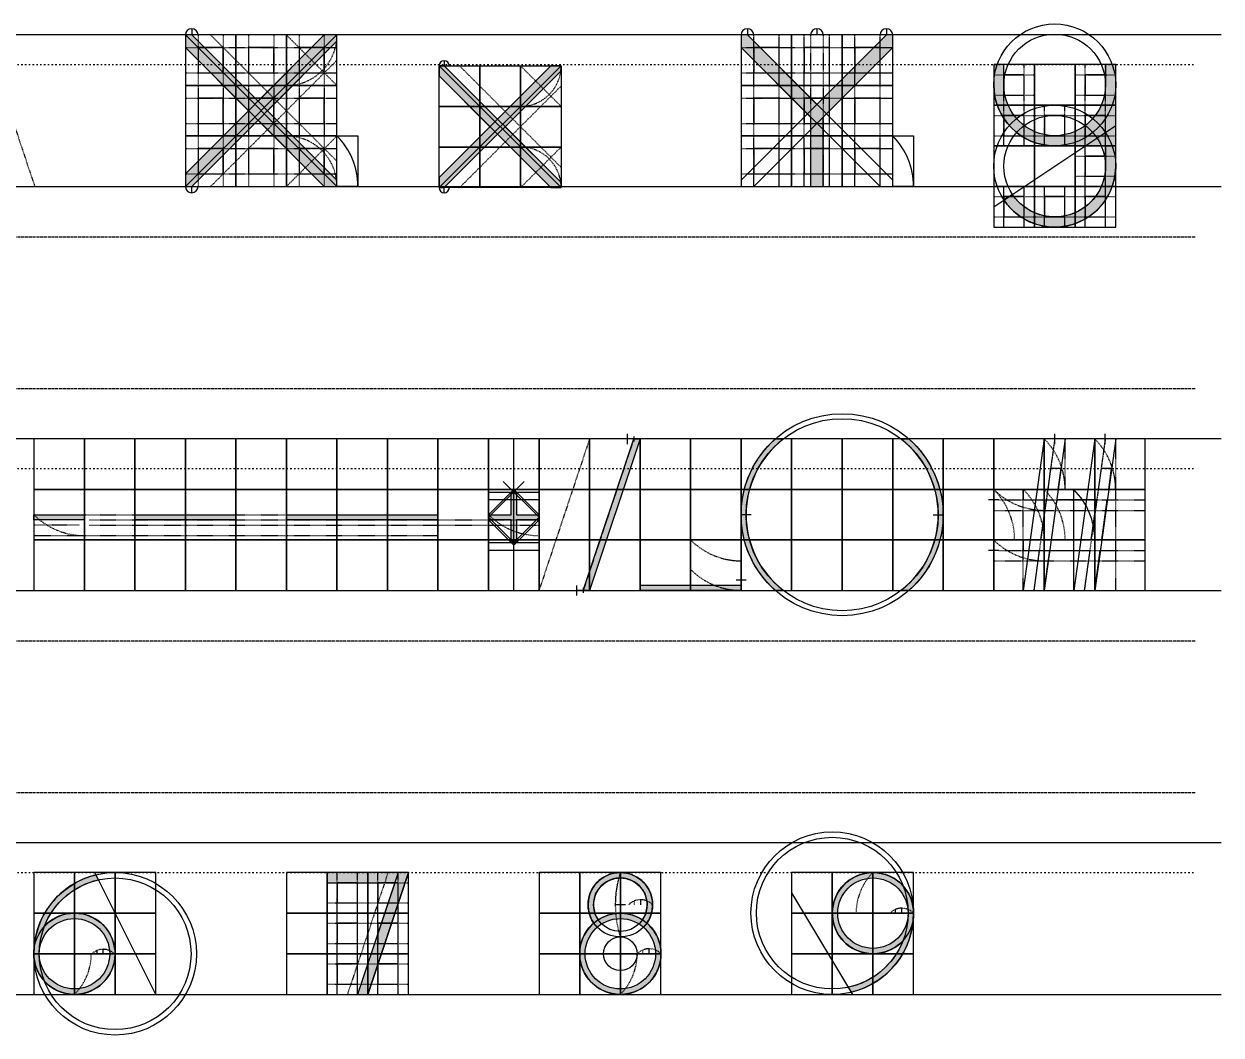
# Model space of a CAD drawing. Header units: millimetres. Extents: x -19 to 3010, y -292 to 470.
# Drawn here: x 2773 to 3010, y -88 to 112.2 of the extents above; entities that cross this region are included whole.
import ezdxf

# ---------------------------------------------------------------- set-up
doc = ezdxf.new("R2010")
doc.units = ezdxf.units.MM
doc.linetypes.add('ACAD_ISO02W100', pattern=[15, 12, -3])
doc.linetypes.add('ACAD_ISO03W100', pattern=[30, 12, -18])
for name, color, linetype in [('GUIDES', 252, 'Continuous'), ('guides_minor', 12, 'Continuous'), ('Lettering', 7, 'Continuous'), ('LINES', 252, 'Continuous'), ('Outlines', 5, 'Continuous')]:
    doc.layers.add(name, color=color, linetype=linetype)

msp = doc.modelspace()

# ---------------------------------------------------------------- hatches: boundary and pattern name
at = {"layer": 'Lettering'}
h = msp.add_hatch(color=256, dxfattribs=at)
h.dxf.hatch_style = 1
h.paths.add_polyline_path([(2835, 108.7499999999995), (2835, 110), (2832.5, 110), (2819.375, 96.87500000000045), (2806.25, 110.0000000000005), (2805, 110), (2805, 107.5), (2817.5, 95), (2805, 82.5), (2805, 80), (2806.25, 79.99999999999955), (2819.375, 93.12499999999955), (2832.5, 80), (2835, 80), (2835, 81.25000000000045), (2821.25, 95)])
h = msp.add_hatch(color=256, dxfattribs=at)
h.dxf.hatch_style = 1
h.paths.add_polyline_path([(2916.25, 110), (2915, 110), (2915, 107.5), (2928.75, 93.75), (2928.75, 80), (2931.25, 80), (2931.25, 93.75), (2945, 107.5), (2945, 110), (2943.75, 110), (2930, 96.25)])
h = msp.add_hatch(color=256, dxfattribs=at)
h.dxf.hatch_style = 1
h.paths.add_polyline_path([(2879.377100130395, 102.9012487994091), (2879.377100130395, 103.907171117065), (2877.365255495084, 103.907171117065), (2866.803071159703, 93.34498678168393), (2856.240886824321, 103.9071711170659), (2855.234964506666, 103.907171117065), (2855.234964506666, 101.8953264817542), (2865.29418768322, 91.83610330520105), (2855.234964506666, 81.77688012864701), (2855.234964506666, 79.7650354933362), (2856.240886824321, 79.76503549333529), (2866.803071159703, 90.32721982871726), (2877.365255495084, 79.7650354933362), (2879.377100130395, 79.7650354933362), (2879.377100130395, 80.77095781099206), (2868.311954636186, 91.83610330520105)])
h = msp.add_hatch(color=256, dxfattribs=at)
h.dxf.hatch_style = 1
edge = h.paths.add_edge_path()
edge.add_line((2967.011844635311, 100.1184463531091), (2967.011844635311, 104.1421356237309))
edge.add_line((2967.011844635311, 104.1421356237309), (2965, 104.1421356237309))
edge.add_line((2965, 104.1421356237309), (2965, 100.1184463531091))
edge.add_arc((2977.071067811865, 100.118446353109), 12.0710678118653, 179.9999999999997, 270)
edge.add_line((2977.071067811865, 88.04737854124367), (2987.13029098842, 88.04737854124369))
edge.add_line((2987.13029098842, 88.04737854124369), (2987.13029098842, 84.02368927062184))
edge.add_arc((2977.071067811865, 84.0236892706218), 10.0592231765545, -146.30993247402068, 2.8421709430404007e-13, ccw=False)
edge.add_line((2968.701288207003, 78.44383620071373), (2967.027332286031, 77.32786558673197))
edge.add_arc((2977.071067811865, 84.02368927062177), 12.07106781186531, 213.6900675259801, 360.0000000000002)
edge.add_line((2989.142135623731, 84.02368927062183), (2989.142135623731, 104.1421356237309))
edge.add_line((2989.142135623731, 104.1421356237309), (2987.13029098842, 104.142135623731))
edge.add_line((2987.13029098842, 104.142135623731), (2987.13029098842, 100.1184463531091))
edge.add_arc((2977.071067811866, 100.1184463531091), 10.0592231765545, -179.9999999999999, 0, ccw=False)
edge = h.paths.add_edge_path(flags=16)
edge.add_line((2967.011844635311, 96.09475708248726), (2967.011844635311, 104.142135623731))
h = msp.add_hatch(color=256, dxfattribs=at)
h.dxf.hatch_style = 1
h.paths.add_polyline_path([(2883.75, 0), (2893.75, 30), (2895, 30), (2885, 0), (2882.5, 0)])
h = msp.add_hatch(color=256, dxfattribs=at)
h.dxf.hatch_style = 1
edge = h.paths.add_edge_path()
edge.add_arc((2935, 15), 19.99999999999996, 131.4096221092707, 228.5903778907293, ccw=False)
edge.add_line((2921.771243444677, 30.00000000000001), (2923.385621722338, 30))
edge.add_arc((2934.889601931467, 15.00000000000001), 18.90348012012641, 127.485753527811, 232.514246472189)
edge.add_line((2923.385621722338, 1.77635683940025e-14), (2921.771243444677, 0))
h = msp.add_hatch(color=256, dxfattribs=at)
h.dxf.hatch_style = 1
edge = h.paths.add_edge_path()
edge.add_arc((2935.110398068533, 15), 18.90348012012642, 307.485753527811, 412.514246472189)
edge.add_line((2946.614378277662, 30), (2948.228756555323, 30))
edge.add_arc((2935, 15), 19.99999999999996, -48.590377890729314, 48.590377890729314, ccw=False)
edge.add_line((2948.228756555323, -7.105427357601002e-15), (2946.614378277662, -3.552713678800501e-15))
h = msp.add_hatch(color=256, dxfattribs=at)
h.dxf.hatch_style = 1
h.paths.add_polyline_path([(2865.0000001666, 14.99999983339997), (2869.482234036574, 14.99999983339997), (2869.4822339619, 19.48223288231079), (2870.517768334499, 19.48223291782359), (2870.517768409173, 15.00000036871289), (2875, 15.00000033320009), (2875, 13.96446584416723), (2870.517768081638, 13.96446589002343), (2870.517767684667, 9.482232645167166), (2869.482234139699, 9.482231839265365), (2869.482233999237, 13.96446567756722), (2865, 13.96446601076725)])
h = msp.add_hatch(color=256, dxfattribs=at)
h.dxf.hatch_style = 1
h.paths.add_polyline_path([(2775.0000003332, 14.99999966679997), (2785, 14.99999966679997), (2785, 13.96446584416724), (2775.0000003332, 13.96446584416724)])
h = msp.add_hatch(color=256, dxfattribs=at)
h.dxf.hatch_style = 1
h.paths.add_polyline_path([(2795, 15), (2815, 15), (2815, 13.96446584416723), (2795, 13.96446584416723)])
h = msp.add_hatch(color=256, dxfattribs=at)
h.dxf.hatch_style = 1
h.paths.add_polyline_path([(2825, 15), (2855, 15), (2855, 13.96446584416723), (2825, 13.96446584416723)])
h = msp.add_hatch(color=256, dxfattribs=at)
h.dxf.hatch_style = 1
h.paths.add_polyline_path([(2895, 1.035533905932738), (2915, 1.035533905932738), (2915, 0), (2895, 0)])
h = msp.add_hatch(color=256, dxfattribs=at)
h.dxf.hatch_style = 1
edge = h.paths.add_edge_path()
edge.add_arc((2791.094757082486, -71.9526214587557), 15.01829529548903, 102.70009995394793, 158.9260699736134, ccw=False)
edge.add_line((2787.793016307119, -57.301761366775), (2787.298166534645, -56.31206182182777))
edge.add_arc((2791.094757082487, -71.95262145875611), 16.09475708248736, 103.6440847954941, 180)
edge.add_arc((2783.047378541244, -71.95262145875644), 8.047378541244143, 179.9999999999977, 497.8521399472265)
edge = h.paths.add_edge_path(flags=16)
edge.add_arc((2783.047378541244, -71.95262145875611), 6.970916754246286, 0, 360)
h = msp.add_hatch(color=256, dxfattribs=at)
h.dxf.hatch_style = 1
h.paths.add_polyline_path([(2833.047378541244, -55.85786437626905), (2833.047378541244, -57.86970901157997), (2846.459676109983, -57.86970901157997), (2839.082912447177, -80), (2841.094757082487, -80), (2849.142135623731, -55.85786437626905)])
h = msp.add_hatch(color=256, dxfattribs=at)
h.dxf.hatch_style = 1
edge = h.paths.add_edge_path(flags=16)
edge.add_arc((2891.094757082487, -71.95262145875601), 8.047378541243333, 56.91244412505051, 123.08755587494949, ccw=False)
edge.add_arc((2891.094757082487, -62.23857625084581), 5.303879370734936, 325.9249180494965, 450)
edge.add_arc((2891.094757082487, -62.23857625084548), 5.303879370734791, 89.99999999999508, 214.0750819505092)
edge = h.paths.add_edge_path(flags=16)
edge.add_arc((2891.094757082487, -71.95262145875611), 6.970546037402073, 0, 360)
edge = h.paths.add_edge_path()
edge.add_arc((2891.094757082487, -62.23857625084589), 6.380711874576779, 325.4431793878272, 574.5568206121726)
edge.add_arc((2891.094757082487, -71.95262145875598), 8.0473785412435, 130.7680494515897, 409.2319505484102)
h = msp.add_hatch(color=256, dxfattribs=at)
h.dxf.hatch_style = 1
edge = h.paths.add_edge_path()
edge.add_arc((2933.047378541243, -63.90524291751213), 15.01791187104047, 282.2014694798046, 338.92227425082046, ccw=False)
edge.add_line((2936.221412179154, -78.58390727881383), (2936.804295601838, -79.55537964995335))
edge.add_arc((2933.047378541244, -63.90524291751264), 16.09475708248718, 283.498794186874, 360.0000000000005)
edge.add_arc((2941.094757082486, -63.90524291751239), 8.047378541244598, 359.9999999999991, 677.8445485016465)
edge = h.paths.add_edge_path(flags=16)
edge.add_arc((2941.094757082487, -63.90524291751251), 6.970533329796126, 0, 360)

# ---------------------------------------------------------------- linework, layer by layer
at = {"layer": 'GUIDES', "linetype": 'ACAD_ISO02W100', "ltscale": 0.005}
for p, q in [((2807.5, 110), (2807.5, 100)), ((2812.5, 110), (2812.5, 100)), ((2817.5, 110), (2817.5, 100)), ((2822.5, 110), (2822.5, 100)), ((2827.5, 110), (2827.5, 100)), ((2832.5, 110), (2832.5, 100)), ((2917.5, 100), (2917.5, 110)), ((2922.5, 100), (2922.5, 110)), ((2927.5, 100), (2927.5, 110)), ((2932.5, 100), (2932.5, 110)), ((2937.5, 100), (2937.5, 110)), ((2942.5, 100), (2942.5, 110)), ((2805, 107.5), (2815, 107.5)), ((2815, 107.5), (2825, 107.5)), ((2825, 107.5), (2835, 107.5)), ((2915, 107.5), (2925, 107.5)), ((2925, 107.5), (2935, 107.5)), ((2935, 107.5), (2945, 107.5)), ((2805, 102.5), (2815, 102.5)), ((2815, 102.5), (2825, 102.5)), ((2825, 102.5), (2835, 102.5)), ((2915, 102.5), (2925, 102.5)), ((2925, 102.5), (2935, 102.5)), ((2935, 102.5), (2945, 102.5)), ((2965, 102.13029098842), (2973.047378541244, 102.13029098842)), ((2967.011844635311, 96.09475708248726), (2967.011844635311, 104.142135623731)), ((2971.035533905932, 96.09475708248726), (2971.035533905932, 104.142135623731)), ((2981.094757082487, 102.13029098842), (2989.142135623731, 102.13029098842)), ((2983.106601717798, 96.09475708248726), (2983.106601717798, 104.142135623731)), ((2987.13029098842, 96.09475708248726), (2987.13029098842, 104.142135623731)), ((2807.5, 100), (2807.5, 90)), ((2812.5, 100), (2812.5, 90)), ((2817.5, 100), (2817.5, 90)), ((2822.5, 100), (2822.5, 90)), ((2827.5, 100), (2827.5, 90)), ((2832.5, 100), (2832.5, 90)), ((2917.5, 90), (2917.5, 100)), ((2922.5, 90), (2922.5, 100)), ((2927.5, 90), (2927.5, 100)), ((2932.5, 90), (2932.5, 100)), ((2937.5, 90), (2937.5, 100)), ((2942.5, 90), (2942.5, 100)), ((2805, 97.5), (2815, 97.5)), ((2815, 97.5), (2825, 97.5)), ((2825, 97.5), (2835, 97.5)), ((2915, 97.5), (2925, 97.5)), ((2925, 97.5), (2935, 97.5)), ((2935, 97.5), (2945, 97.5)), ((2965, 98.10660171779818), (2973.047378541244, 98.10660171779818)), ((2981.094757082487, 98.10660171779818), (2989.142135623731, 98.10660171779818)), ((2967.011844635311, 88.04737854124357), (2967.011844635311, 96.09475708248726)), ((2971.035533905932, 88.04737854124357), (2971.035533905932, 96.09475708248726)), ((2975.059223176554, 88.04737854124357), (2975.059223176554, 96.09475708248726)), ((2979.082912447176, 88.04737854124357), (2979.082912447176, 96.09475708248726)), ((2983.106601717798, 88.04737854124357), (2983.106601717798, 96.09475708248726)), ((2987.13029098842, 88.04737854124357), (2987.13029098842, 96.09475708248726)), ((2805, 92.5), (2815, 92.5)), ((2815, 92.5), (2825, 92.5)), ((2825, 92.5), (2835, 92.5)), ((2915, 92.5), (2925, 92.5)), ((2925, 92.5), (2935, 92.5)), ((2935, 92.5), (2945, 92.5)), ((2965, 94.08291244717634), (2973.047378541244, 94.08291244717634)), ((2973.047378541244, 94.08291244717634), (2981.094757082487, 94.08291244717634)), ((2981.094757082487, 94.08291244717634), (2989.142135623731, 94.08291244717634)), ((2965, 90.0592231765545), (2973.047378541244, 90.0592231765545)), ((2973.047378541244, 90.0592231765545), (2981.094757082487, 90.0592231765545)), ((2981.094757082487, 90.0592231765545), (2989.142135623731, 90.0592231765545)), ((2807.5, 90), (2807.5, 80)), ((2812.5, 90), (2812.5, 80)), ((2817.5, 90), (2817.5, 80)), ((2822.5, 90), (2822.5, 80)), ((2827.5, 90), (2827.5, 80)), ((2832.5, 90), (2832.5, 80)), ((2917.5, 80), (2917.5, 90)), ((2922.5, 80), (2922.5, 90)), ((2927.5, 80), (2927.5, 90)), ((2932.5, 80), (2932.5, 90)), ((2937.5, 80), (2937.5, 90)), ((2942.5, 80), (2942.5, 90)), ((2983.106601717798, 80), (2983.106601717798, 88.04737854124369)), ((2987.13029098842, 80), (2987.13029098842, 88.04737854124369)), ((2805, 87.5), (2815, 87.5)), ((2815, 87.5), (2825, 87.5)), ((2825, 87.5), (2835, 87.5)), ((2915, 87.5), (2925, 87.5)), ((2925, 87.5), (2935, 87.5)), ((2935, 87.5), (2945, 87.5)), ((2981.094757082487, 86.03553390593277), (2989.142135623731, 86.03553390593277)), ((2805, 82.5), (2815, 82.5)), ((2815, 82.5), (2825, 82.5)), ((2825, 82.5), (2835, 82.5)), ((2915, 82.5), (2925, 82.5)), ((2925, 82.5), (2935, 82.5)), ((2935, 82.5), (2945, 82.5)), ((2981.094757082487, 82.01184463531092), (2989.142135623731, 82.01184463531092)), ((2967.011844635311, 71.95262145875631), (2967.011844635311, 80)), ((2971.035533905932, 71.95262145875631), (2971.035533905932, 80)), ((2975.059223176554, 71.95262145875631), (2975.059223176554, 80)), ((2979.082912447176, 71.95262145875631), (2979.082912447176, 80)), ((2983.106601717798, 71.95262145875631), (2983.106601717798, 80)), ((2987.13029098842, 71.95262145875631), (2987.13029098842, 80)), ((2965, 77.98815536468908), (2973.047378541244, 77.98815536468908)), ((2973.047378541244, 77.98815536468908), (2981.094757082487, 77.98815536468908)), ((2981.094757082487, 77.98815536468908), (2989.142135623731, 77.98815536468908)), ((2965, 73.96446609406723), (2973.047378541244, 73.96446609406723)), ((2973.047378541244, 73.96446609406723), (2981.094757082487, 73.96446609406723)), ((2981.094757082487, 73.96446609406723), (2989.142135623731, 73.96446609406723)), ((2835.059223176554, -63.90524291751274), (2835.059223176554, -55.85786437626905)), ((2839.082912447176, -63.90524291751274), (2839.082912447176, -55.85786437626905)), ((2843.106601717798, -63.90524291751274), (2843.106601717798, -55.85786437626905)), ((2847.13029098842, -63.90524291751274), (2847.13029098842, -55.85786437626905)), ((2833.047378541244, -57.86970901157997), (2841.094757082487, -57.86970901157997)), ((2841.094757082487, -57.86970901157997), (2849.142135623731, -57.86970901157997)), ((2833.047378541244, -61.89339828220182), (2841.094757082487, -61.89339828220182)), ((2835.059223176554, -71.95262145875643), (2835.059223176554, -63.90524291751274)), ((2839.082912447176, -71.95262145875643), (2839.082912447176, -63.90524291751274)), ((2841.094757082487, -61.89339828220182), (2849.142135623731, -61.89339828220182)), ((2843.106601717798, -71.95262145875643), (2843.106601717798, -63.90524291751274)), ((2847.13029098842, -71.95262145875643), (2847.13029098842, -63.90524291751274)), ((2833.047378541244, -65.91708755282366), (2841.094757082487, -65.91708755282366)), ((2841.094757082487, -65.91708755282366), (2849.142135623731, -65.91708755282366)), ((2833.047378541244, -69.9407768234455), (2841.094757082487, -69.9407768234455)), ((2841.094757082487, -69.9407768234455), (2849.142135623731, -69.9407768234455)), ((2835.059223176554, -80), (2835.059223176554, -71.95262145875631)), ((2839.082912447176, -80), (2839.082912447176, -71.95262145875631)), ((2843.106601717798, -80), (2843.106601717798, -71.95262145875631)), ((2847.13029098842, -80), (2847.13029098842, -71.95262145875631)), ((2833.047378541244, -73.96446609406723), (2841.094757082487, -73.96446609406723)), ((2841.094757082487, -73.96446609406723), (2849.142135623731, -73.96446609406723)), ((2833.047378541244, -77.98815536468908), (2841.094757082487, -77.98815536468908)), ((2841.094757082487, -77.98815536468908), (2849.142135623731, -77.98815536468908))]:
    msp.add_line(p, q, dxfattribs=at)
at = {"layer": 'GUIDES'}
for points in [[(2805, 110), (2805, 100), (2815, 100), (2815, 110)], [(2815, 110), (2815, 100), (2825, 100), (2825, 110)], [(2825, 110), (2825, 100), (2835, 100), (2835, 110)], [(2915, 100), (2925, 100), (2925, 110), (2915, 110)], [(2925, 100), (2935, 100), (2935, 110), (2925, 110)], [(2935, 100), (2945, 100), (2945, 110), (2935, 110)], [(2807.5, 107.5), (2807.5, 102.5), (2812.5, 102.5), (2812.5, 107.5)], [(2817.5, 107.5), (2817.5, 102.5), (2822.5, 102.5), (2822.5, 107.5)], [(2827.5, 107.5), (2827.5, 102.5), (2832.5, 102.5), (2832.5, 107.5)], [(2917.5, 102.5), (2922.5, 102.5), (2922.5, 107.5), (2917.5, 107.5)], [(2927.5, 102.5), (2932.5, 102.5), (2932.5, 107.5), (2927.5, 107.5)], [(2937.5, 102.5), (2942.5, 102.5), (2942.5, 107.5), (2937.5, 107.5)], [(2863.282343047909, 103.9071711170659), (2863.282343047909, 95.85979257582221), (2855.234964506666, 95.85979257582221), (2855.234964506666, 103.9071711170659)], [(2871.329721589153, 103.9071711170659), (2871.329721589153, 95.85979257582221), (2863.282343047909, 95.85979257582221), (2863.282343047909, 103.9071711170659)], [(2879.377100130397, 103.9071711170659), (2879.377100130397, 95.85979257582221), (2871.329721589153, 95.85979257582221), (2871.329721589153, 103.9071711170659)], [(2965, 96.09475708248726), (2973.047378541244, 96.09475708248726), (2973.047378541244, 104.142135623731), (2965, 104.142135623731)], [(2967.011844635311, 98.10660171779818), (2971.035533905932, 98.10660171779818), (2971.035533905932, 102.13029098842), (2967.011844635311, 102.13029098842)], [(2973.047378541244, 96.09475708248726), (2981.094757082487, 96.09475708248726), (2981.094757082487, 104.142135623731), (2973.047378541244, 104.142135623731)], [(2981.094757082487, 96.09475708248726), (2989.142135623731, 96.09475708248726), (2989.142135623731, 104.142135623731), (2981.094757082487, 104.142135623731)], [(2983.106601717798, 98.10660171779818), (2987.13029098842, 98.10660171779818), (2987.13029098842, 102.13029098842), (2983.106601717798, 102.13029098842)], [(2805, 100), (2805, 90), (2815, 90), (2815, 100)], [(2815, 100), (2815, 90), (2825, 90), (2825, 100)], [(2825, 100), (2825, 90), (2835, 90), (2835, 100)], [(2915, 90), (2925, 90), (2925, 100), (2915, 100)], [(2925, 90), (2935, 90), (2935, 100), (2925, 100)], [(2935, 90), (2945, 90), (2945, 100), (2935, 100)], [(2807.5, 97.5), (2807.5, 92.5), (2812.5, 92.5), (2812.5, 97.5)], [(2817.5, 97.5), (2817.5, 92.5), (2822.5, 92.5), (2822.5, 97.5)], [(2827.5, 97.5), (2827.5, 92.5), (2832.5, 92.5), (2832.5, 97.5)], [(2917.5, 92.5), (2922.5, 92.5), (2922.5, 97.5), (2917.5, 97.5)], [(2927.5, 92.5), (2932.5, 92.5), (2932.5, 97.5), (2927.5, 97.5)], [(2937.5, 92.5), (2942.5, 92.5), (2942.5, 97.5), (2937.5, 97.5)], [(2863.282343047909, 95.85979257582221), (2863.282343047909, 87.81241403457852), (2855.234964506666, 87.81241403457852), (2855.234964506666, 95.85979257582221)], [(2871.329721589153, 95.85979257582221), (2871.329721589153, 87.81241403457852), (2863.282343047909, 87.81241403457852), (2863.282343047909, 95.85979257582221)], [(2879.377100130397, 95.85979257582221), (2879.377100130397, 87.81241403457852), (2871.329721589153, 87.81241403457852), (2871.329721589153, 95.85979257582221)], [(2965, 88.04737854124369), (2973.047378541244, 88.04737854124369), (2973.047378541244, 96.09475708248726), (2965, 96.09475708248726)], [(2973.047378541244, 88.04737854124369), (2981.094757082487, 88.04737854124369), (2981.094757082487, 96.09475708248726), (2973.047378541244, 96.09475708248726)], [(2981.094757082487, 88.04737854124369), (2989.142135623731, 88.04737854124369), (2989.142135623731, 96.09475708248726), (2981.094757082487, 96.09475708248726)], [(2967.011844635311, 90.0592231765545), (2971.035533905932, 90.0592231765545), (2971.035533905932, 94.08291244717634), (2967.011844635311, 94.08291244717634)], [(2975.059223176554, 90.0592231765545), (2979.082912447176, 90.0592231765545), (2979.082912447176, 94.08291244717634), (2975.059223176554, 94.08291244717634)], [(2983.106601717798, 90.0592231765545), (2987.13029098842, 90.0592231765545), (2987.13029098842, 94.08291244717634), (2983.106601717798, 94.08291244717634)], [(2805, 90), (2805, 80), (2815, 80), (2815, 90)], [(2815, 90), (2815, 80), (2825, 80), (2825, 90)], [(2825, 90), (2825, 80), (2835, 80), (2835, 90)], [(2839.142135623731, 80), (2835, 80), (2835, 90), (2839.142135623731, 90)], [(2863.282343047909, 87.81241403457852), (2863.282343047909, 79.76503549333529), (2855.234964506666, 79.76503549333529), (2855.234964506666, 87.81241403457852)], [(2871.329721589153, 87.81241403457852), (2871.329721589153, 79.76503549333529), (2863.282343047909, 79.76503549333529), (2863.282343047909, 87.81241403457852)], [(2879.377100130397, 87.81241403457852), (2879.377100130397, 79.76503549333529), (2871.329721589153, 79.76503549333529), (2871.329721589153, 87.81241403457852)], [(2915, 80), (2925, 80), (2925, 90), (2915, 90)], [(2925, 80), (2935, 80), (2935, 90), (2925, 90)], [(2935, 80), (2945, 80), (2945, 90), (2935, 90)], [(2949.142135623731, 80), (2945, 80), (2945, 90), (2949.142135623731, 90)], [(2965, 80), (2973.047378541244, 80), (2973.047378541244, 88.04737854124369), (2965, 88.04737854124369)], [(2973.047378541244, 80), (2981.094757082487, 80), (2981.094757082487, 88.04737854124369), (2973.047378541244, 88.04737854124369)], [(2981.094757082487, 80), (2989.142135623731, 80), (2989.142135623731, 88.04737854124369), (2981.094757082487, 88.04737854124369)], [(2807.5, 87.5), (2807.5, 82.5), (2812.5, 82.5), (2812.5, 87.5)], [(2817.5, 87.5), (2817.5, 82.5), (2822.5, 82.5), (2822.5, 87.5)], [(2827.5, 87.5), (2827.5, 82.5), (2832.5, 82.5), (2832.5, 87.5)], [(2917.5, 82.5), (2922.5, 82.5), (2922.5, 87.5), (2917.5, 87.5)], [(2927.5, 82.5), (2932.5, 82.5), (2932.5, 87.5), (2927.5, 87.5)], [(2937.5, 82.5), (2942.5, 82.5), (2942.5, 87.5), (2937.5, 87.5)], [(2983.106601717798, 82.01184463531092), (2987.13029098842, 82.01184463531092), (2987.13029098842, 86.03553390593277), (2983.106601717798, 86.03553390593277)], [(2965, 71.95262145875631), (2973.047378541244, 71.95262145875631), (2973.047378541244, 80), (2965, 80)], [(2973.047378541244, 71.95262145875631), (2981.094757082487, 71.95262145875631), (2981.094757082487, 80), (2973.047378541244, 80)], [(2981.094757082487, 71.95262145875631), (2989.142135623731, 71.95262145875631), (2989.142135623731, 80), (2981.094757082487, 80)], [(2967.011844635311, 73.96446609406723), (2971.035533905932, 73.96446609406723), (2971.035533905932, 77.98815536468908), (2967.011844635311, 77.98815536468908)], [(2975.059223176554, 73.96446609406723), (2979.082912447176, 73.96446609406723), (2979.082912447176, 77.98815536468908), (2975.059223176554, 77.98815536468908)], [(2983.106601717798, 73.96446609406723), (2987.13029098842, 73.96446609406723), (2987.13029098842, 77.98815536468908), (2983.106601717798, 77.98815536468908)], [(2775, 20), (2785, 20), (2785, 30), (2775, 30)], [(2785, 20), (2795, 20), (2795, 30), (2785, 30)], [(2795, 20), (2805, 20), (2805, 30), (2795, 30)], [(2805, 20), (2815, 20), (2815, 30), (2805, 30)], [(2815, 20), (2825, 20), (2825, 30), (2815, 30)], [(2825, 20), (2835, 20), (2835, 30), (2825, 30)], [(2835, 20), (2845, 20), (2845, 30), (2835, 30)], [(2845, 20), (2855, 20), (2855, 30), (2845, 30)], [(2855, 20), (2865, 20), (2865, 30), (2855, 30)], [(2865, 20), (2875, 20), (2875, 30), (2865, 30)], [(2875, 20), (2885, 20), (2885, 30), (2875, 30)], [(2885, 20), (2895, 20), (2895, 30), (2885, 30)], [(2895, 20), (2905, 20), (2905, 30), (2895, 30)], [(2905, 20), (2915, 20), (2915, 30), (2905, 30)], [(2915, 20), (2925, 20), (2925, 30), (2915, 30)], [(2925, 20), (2935, 20), (2935, 30), (2925, 30)], [(2935, 20), (2945, 20), (2945, 30), (2935, 30)], [(2945, 20), (2955, 20), (2955, 30), (2945, 30)], [(2955, 20), (2965, 20), (2965, 30), (2955, 30)], [(2965, 20), (2975, 20), (2975, 30), (2965, 30)], [(2975, 20), (2985, 20), (2985, 30), (2975, 30)], [(2985, 20), (2995, 20), (2995, 30), (2985, 30)], [(2775, 10), (2785, 10), (2785, 20), (2775, 20)], [(2785, 10), (2795, 10), (2795, 20), (2785, 20)], [(2795, 10), (2805, 10), (2805, 20), (2795, 20)], [(2805, 10), (2815, 10), (2815, 20), (2805, 20)], [(2815, 10), (2825, 10), (2825, 20), (2815, 20)], [(2825, 10), (2835, 10), (2835, 20), (2825, 20)], [(2835, 10), (2845, 10), (2845, 20), (2835, 20)], [(2845, 10), (2855, 10), (2855, 20), (2845, 20)], [(2855, 10), (2865, 10), (2865, 20), (2855, 20)], [(2865, 10), (2875, 10), (2875, 20), (2865, 20)], [(2875, 10), (2885, 10), (2885, 20), (2875, 20)], [(2885, 10), (2895, 10), (2895, 20), (2885, 20)], [(2895, 10), (2905, 10), (2905, 20), (2895, 20)], [(2905, 10), (2915, 10), (2915, 20), (2905, 20)], [(2915, 10), (2925, 10), (2925, 20), (2915, 20)], [(2925, 10), (2935, 10), (2935, 20), (2925, 20)], [(2935, 10), (2945, 10), (2945, 20), (2935, 20)], [(2945, 10), (2955, 10), (2955, 20), (2945, 20)], [(2955, 10), (2965, 10), (2965, 20), (2955, 20)], [(2965, 10), (2975, 10), (2975, 20), (2965, 20)], [(2975, 10), (2985, 10), (2985, 20), (2975, 20)], [(2985, 10), (2995, 10), (2995, 20), (2985, 20)], [(2775, 0), (2785, 0), (2785, 10), (2775, 10)], [(2785, 0), (2795, 0), (2795, 10), (2785, 10)], [(2795, 0), (2805, 0), (2805, 10), (2795, 10)], [(2805, 0), (2815, 0), (2815, 10), (2805, 10)], [(2815, 0), (2825, 0), (2825, 10), (2815, 10)], [(2825, 0), (2835, 0), (2835, 10), (2825, 10)], [(2835, 0), (2845, 0), (2845, 10), (2835, 10)], [(2845, 0), (2855, 0), (2855, 10), (2845, 10)], [(2855, 0), (2865, 0), (2865, 10), (2855, 10)], [(2865, 0), (2875, 0), (2875, 10), (2865, 10)], [(2875, 0), (2885, 0), (2885, 10), (2875, 10)], [(2885, 0), (2895, 0), (2895, 10), (2885, 10)], [(2895, 0), (2905, 0), (2905, 10), (2895, 10)], [(2905, 0), (2915, 0), (2915, 10), (2905, 10)], [(2915, 0), (2925, 0), (2925, 10), (2915, 10)], [(2925, 0), (2935, 0), (2935, 10), (2925, 10)], [(2935, 0), (2945, 0), (2945, 10), (2935, 10)], [(2945, 0), (2955, 0), (2955, 10), (2945, 10)], [(2955, 0), (2965, 0), (2965, 10), (2955, 10)], [(2965, 0), (2975, 0), (2975, 10), (2965, 10)], [(2975, 0), (2985, 0), (2985, 10), (2975, 10)], [(2985, 0), (2995, 0), (2995, 10), (2985, 10)], [(2775, -63.90524291751274), (2783.047378541244, -63.90524291751274), (2783.047378541244, -55.85786437626905), (2775, -55.85786437626905)], [(2783.047378541244, -63.90524291751274), (2791.094757082487, -63.90524291751274), (2791.094757082487, -55.85786437626905), (2783.047378541244, -55.85786437626905)], [(2791.094757082487, -63.90524291751274), (2799.142135623731, -63.90524291751274), (2799.142135623731, -55.85786437626905), (2791.094757082487, -55.85786437626905)], [(2825, -63.90524291751274), (2833.047378541244, -63.90524291751274), (2833.047378541244, -55.85786437626905), (2825, -55.85786437626905)], [(2833.047378541244, -63.90524291751274), (2841.094757082487, -63.90524291751274), (2841.094757082487, -55.85786437626905), (2833.047378541244, -55.85786437626905)], [(2841.094757082487, -63.90524291751274), (2849.142135623731, -63.90524291751274), (2849.142135623731, -55.85786437626905), (2841.094757082487, -55.85786437626905)], [(2875, -63.90524291751274), (2883.047378541244, -63.90524291751274), (2883.047378541244, -55.85786437626905), (2875, -55.85786437626905)], [(2883.047378541244, -63.90524291751274), (2891.094757082487, -63.90524291751274), (2891.094757082487, -55.85786437626905), (2883.047378541244, -55.85786437626905)], [(2891.094757082487, -63.90524291751274), (2899.142135623731, -63.90524291751274), (2899.142135623731, -55.85786437626905), (2891.094757082487, -55.85786437626905)], [(2925, -63.90524291751272), (2933.047378541244, -63.90524291751272), (2933.047378541244, -55.85786437626903), (2925, -55.85786437626903)], [(2933.047378541244, -63.90524291751272), (2941.094757082487, -63.90524291751272), (2941.094757082487, -55.85786437626903), (2933.047378541244, -55.85786437626903)], [(2941.094757082487, -63.90524291751272), (2949.142135623731, -63.90524291751272), (2949.142135623731, -55.85786437626903), (2941.094757082487, -55.85786437626903)], [(2835.059223176554, -61.89339828220182), (2839.082912447176, -61.89339828220182), (2839.082912447176, -57.86970901157997), (2835.059223176554, -57.86970901157997)], [(2843.106601717798, -61.89339828220182), (2847.13029098842, -61.89339828220182), (2847.13029098842, -57.86970901157997), (2843.106601717798, -57.86970901157997)], [(2775, -71.95262145875631), (2783.047378541244, -71.95262145875631), (2783.047378541244, -63.90524291751274), (2775, -63.90524291751274)], [(2783.047378541244, -71.95262145875631), (2791.094757082487, -71.95262145875631), (2791.094757082487, -63.90524291751274), (2783.047378541244, -63.90524291751274)], [(2791.094757082487, -71.95262145875631), (2799.142135623731, -71.95262145875631), (2799.142135623731, -63.90524291751274), (2791.094757082487, -63.90524291751274)], [(2825, -71.95262145875631), (2833.047378541244, -71.95262145875631), (2833.047378541244, -63.90524291751274), (2825, -63.90524291751274)], [(2833.047378541244, -71.95262145875631), (2841.094757082487, -71.95262145875631), (2841.094757082487, -63.90524291751274), (2833.047378541244, -63.90524291751274)], [(2841.094757082487, -71.95262145875631), (2849.142135623731, -71.95262145875631), (2849.142135623731, -63.90524291751274), (2841.094757082487, -63.90524291751274)], [(2875, -71.95262145875631), (2883.047378541244, -71.95262145875631), (2883.047378541244, -63.90524291751274), (2875, -63.90524291751274)], [(2883.047378541244, -71.95262145875631), (2891.094757082487, -71.95262145875631), (2891.094757082487, -63.90524291751274), (2883.047378541244, -63.90524291751274)], [(2891.094757082487, -71.95262145875631), (2899.142135623731, -71.95262145875631), (2899.142135623731, -63.90524291751274), (2891.094757082487, -63.90524291751274)], [(2925, -71.9526214587563), (2933.047378541244, -71.9526214587563), (2933.047378541244, -63.90524291751272), (2925, -63.90524291751272)], [(2933.047378541244, -71.9526214587563), (2941.094757082487, -71.9526214587563), (2941.094757082487, -63.90524291751272), (2933.047378541244, -63.90524291751272)], [(2941.094757082487, -71.9526214587563), (2949.142135623731, -71.9526214587563), (2949.142135623731, -63.90524291751272), (2941.094757082487, -63.90524291751272)], [(2835.059223176554, -69.9407768234455), (2839.082912447176, -69.9407768234455), (2839.082912447176, -65.91708755282366), (2835.059223176554, -65.91708755282366)], [(2843.106601717798, -69.9407768234455), (2847.13029098842, -69.9407768234455), (2847.13029098842, -65.91708755282366), (2843.106601717798, -65.91708755282366)], [(2775, -80), (2783.047378541244, -80), (2783.047378541244, -71.95262145875631), (2775, -71.95262145875631)], [(2783.047378541244, -80), (2791.094757082487, -80), (2791.094757082487, -71.95262145875631), (2783.047378541244, -71.95262145875631)], [(2791.094757082487, -80), (2799.142135623731, -80), (2799.142135623731, -71.95262145875631), (2791.094757082487, -71.95262145875631)], [(2825, -80), (2833.047378541244, -80), (2833.047378541244, -71.95262145875631), (2825, -71.95262145875631)], [(2833.047378541244, -80), (2841.094757082487, -80), (2841.094757082487, -71.95262145875631), (2833.047378541244, -71.95262145875631)], [(2841.094757082487, -80), (2849.142135623731, -80), (2849.142135623731, -71.95262145875631), (2841.094757082487, -71.95262145875631)], [(2875, -80), (2883.047378541244, -80), (2883.047378541244, -71.95262145875631), (2875, -71.95262145875631)], [(2883.047378541244, -80), (2891.094757082487, -80), (2891.094757082487, -71.95262145875631), (2883.047378541244, -71.95262145875631)], [(2891.094757082487, -80), (2899.142135623731, -80), (2899.142135623731, -71.95262145875631), (2891.094757082487, -71.95262145875631)], [(2925, -79.99999999999999), (2933.047378541244, -79.99999999999999), (2933.047378541244, -71.9526214587563), (2925, -71.9526214587563)], [(2933.047378541244, -79.99999999999999), (2941.094757082487, -79.99999999999999), (2941.094757082487, -71.9526214587563), (2933.047378541244, -71.9526214587563)], [(2941.094757082487, -79.99999999999999), (2949.142135623731, -79.99999999999999), (2949.142135623731, -71.9526214587563), (2941.094757082487, -71.9526214587563)], [(2835.059223176554, -77.98815536468908), (2839.082912447176, -77.98815536468908), (2839.082912447176, -73.96446609406723), (2835.059223176554, -73.96446609406723)], [(2843.106601717798, -77.98815536468908), (2847.13029098842, -77.98815536468908), (2847.13029098842, -73.96446609406723), (2843.106601717798, -73.96446609406723)]]:
    msp.add_lwpolyline(points, close=True, dxfattribs=at)
for centre in [(2825, 80), (2935, 80)]:
    msp.add_arc(centre, 14.14213562373095, 0, 44.99999999999493, dxfattribs=at)
at = {"layer": 'guides_minor'}
for p, q in [((2835, 110), (2805, 80)), ((2835, 80), (2805, 110)), ((2832.5, 110), (2805, 82.5)), ((2806.25, 111.2500000000005), (2806.25, 110.0000000000005)), ((2835, 81.25000000000045), (2806.25, 110)), ((2943.75, 110), (2915, 81.25)), ((2916.25, 111.25), (2916.25, 110)), ((2916.25, 110), (2945, 81.25)), ((2930, 111.25), (2930, 110)), ((2943.75, 111.25), (2943.75, 110)), ((2832.5, 80), (2805, 107.5)), ((2835, 108.7499999999995), (2806.25, 80)), ((2915, 107.5), (2942.5, 80)), ((2945, 107.5), (2917.5, 80)), ((2856.240886824321, 104.9130934347208), (2856.240886824321, 103.9071711170659)), ((2879.377100130395, 103.907171117065), (2855.234964506666, 79.7650354933362)), ((2879.377100130395, 79.7650354933362), (2855.234964506666, 103.907171117065)), ((2877.365255495084, 103.907171117065), (2855.234964506666, 81.77688012864701)), ((2877.365255495084, 79.7650354933362), (2855.234964506666, 101.8953264817542)), ((2879.377100130395, 80.77095781099206), (2856.240886824321, 103.907171117065)), ((2879.377100130395, 102.9012487994091), (2856.240886824321, 79.7650354933362)), ((2965, 75.97631072937816), (2989.142135623731, 92.07106781186548)), ((2806.25, 78.74999999999955), (2806.25, 79.99999999999955)), ((2856.240886824321, 78.75911317568034), (2856.240886824321, 79.76503549333529)), ((2892.5, 29), (2892.5, 31)), ((2977.071067811865, 29.00000000000144), (2977.071067811865, 31.00000000000144)), ((2987.071067811865, 29.00000000000144), (2987.071067811865, 31.00000000000144)), ((2870.0000001666, 0), (2870, 30)), ((2893.75, 30.50000000000028), (2893.75, 29.50000000000028)), ((2975, 30), (2970.857864376269, 0)), ((2979.142135623731, 30), (2975, 0)), ((2985, 30), (2980.857864376269, 0)), ((2989.142135623731, 30), (2985, 0)), ((2865.0000002499, 14.48223275548362), (2872.071068228366, 21.55330073394911)), ((2875.000000594603, 14.48223281101848), (2867.928932537599, 21.55330071094583)), ((2865, 14.99999966679997), (2870.0000003332, 20)), ((2865.0000003332, 19.48223290006719), (2875.0000003332, 19.48223290006719)), ((2870.0000003332, 20), (2875, 15.00000033320009)), ((2980.857864376269, 0), (2980.857864376269, 20)), ((2875, 17.92893175536915), (2865, 17.92893175536915)), ((2966.000000000001, 17.92893218813381), (2964.000000000001, 17.92893218813381)), ((2865.0000002499, 14.48223275548362), (2870.000000039268, 9.482232966115694)), ((2875.000000594603, 14.48223281101848), (2870.000000860769, 9.482232966115697)), ((2916.97224362268, 15.00000000000002), (2915, 15.00000000000002)), ((2915.98612181134, 14.00000000000002), (2915.98612181134, 16.00000000000002)), ((2953.02775637732, 15.00000000000002), (2955, 15.00000000000002)), ((2954.01387818866, 14.00000000000002), (2954.01387818866, 16.00000000000002)), ((2865.0000003332, 13.96446584416723), (2870.00000013407, 8.964466043297922)), ((2870.00000013407, 8.964466043297922), (2875, 13.96446584416723)), ((2865.0000003332, 9.482232966115694), (2875.0000003332, 9.482232966115694)), ((2875, 7.928932232166578), (2865, 7.928932232166578)), ((2966.000000000001, 7.928932188132375), (2964.000000000001, 7.928932188132375)), ((2882.5, -1), (2882.5, 1)), ((2883.75, 0.5000000000002771), (2883.75, -0.4999999999997229)), ((2914, 2.071067978465493), (2916, 2.071067978465493)), ((2799.142135623731, -80), (2787.071067811866, -55.85786437626905)), ((2847.13029098842, -55.85786437626905), (2839.082912447177, -80)), ((2849.142135623731, -55.85786437626906), (2841.094757082487, -80)), ((2895.118445765646, -62.23857625084632), (2895.118445765646, -61.23857625084622)), ((2925, -59.88155364689088), (2937.071067811866, -79.99999999999999)), ((2892.094757082487, -62.23857625084599), (2890.094757082487, -62.23857625084599)), ((2946.785099724707, -63.92225006430213), (2946.785099724707, -62.92225006430203)), ((2788.737147934069, -72.06810683552449), (2788.737147934069, -71.06810683552439)), ((2896.785112432313, -71.95262145875635), (2896.785112432313, -70.95262145875625))]:
    msp.add_line(p, q, dxfattribs=at)
at = {"layer": 'guides_minor', "linetype": 'ACAD_ISO03W100', "ltscale": 0.005}
for p, q in [((2835, 85), (2810, 110)), ((2835, 105), (2810, 80)), ((2767.13029098842, 104.142135623731), (2775.177669529663, 80)), ((2879.377100130395, 83.78872476395782), (2859.258653777287, 103.907171117065)), ((2879.377100130395, 99.88348184644337), (2859.258653777287, 79.7650354933362)), ((2885, 30), (2875, 0)), ((2893.75, 30), (2883.75, 0)), ((2977.071067811866, 30), (2972.928932188135, 0)), ((2987.071067811866, 30), (2982.928932188135, 0)), ((2966.000000000001, 17.92893218813381), (2995, 17.92893218813381)), ((2784, 13.96446584416724), (2775, 13.96446584416724)), ((2784, 12.92893202153451), (2775, 12.92893202153451)), ((2786, 13.96446584416724), (2875, 13.96446584416724)), ((2786, 12.92893202153451), (2875, 12.92893202153451)), ((2966.000000000001, 7.928932188132375), (2995, 7.928932188132375))]:
    msp.add_line(p, q, dxfattribs=at)
at = {"layer": 'guides_minor', "linetype": 'ACAD_ISO02W100', "ltscale": 0.005}
for p, q in [((2825, 110), (2835, 100)), ((2928.75, 110), (2928.75, 80)), ((2931.25, 110), (2931.25, 80)), ((2871.329721589152, 103.907171117065), (2879.377100130395, 95.85979257582176)), ((2825, 80), (2835, 90)), ((2871.329721589152, 79.7650354933362), (2879.377100130395, 87.81241403457943)), ((2979.142135623731, 20), (2979.142135623731, 30)), ((2989.142135623731, 0), (2989.142135623731, 30)), ((2970.857864376269, 0), (2970.857864376269, 20)), ((2775, 15), (2855, 15)), ((2965, 15.85786437626905), (2995, 15.85786437626905)), ((2775, 10.85786437626905), (2855, 10.85786437626905)), ((2965, 5.857864376269042), (2995, 5.857864376269042)), ((2845.118446353109, -55.85786437626905), (2837.071067811866, -80)), ((2893.838255078069, -61.49891500803497), (2893.838255078069, -62.23857625084632)), ((2896.398636453222, -61.49891500803497), (2896.398636453222, -62.23857625084632)), ((2945.50490903713, -63.18258882149077), (2945.50490903713, -63.92225006430213)), ((2948.065290412284, -63.18258882149077), (2948.065290412284, -63.92225006430213)), ((2787.456957246492, -71.32844559271314), (2787.456957246492, -72.06810683552449)), ((2790.017338621645, -71.32844559271314), (2790.017338621645, -72.06810683552449)), ((2895.504921744736, -71.212960215945), (2895.504921744736, -71.95262145875635)), ((2898.065303119889, -71.212960215945), (2898.065303119889, -71.95262145875635))]:
    msp.add_line(p, q, dxfattribs=at)
at = {"layer": 'guides_minor'}
for centre, radius in [((2977.071067811865, 100.1184463531091), 12.07106781186548), ((2977.071067811865, 100.1184463531091), 10.0592231765545), ((2977.071067811865, 84.02368927062184), 12.07106781186548), ((2977.071067811865, 84.02368927062184), 10.0592231765545), ((2935, 15), 20), ((2935, 15), 19.01387818865987), ((2933.047378541244, -63.90524291751271), 16.09475708248738), ((2933.047378541244, -63.90524291751271), 15.01791187103981), ((2791.094757082487, -71.95262145875631), 16.09475708248738), ((2891.094757082487, -62.23857625084599), 6.380711874576932), ((2941.094757082487, -63.90524291751271), 8.047378541243688), ((2791.094757082487, -71.95262145875631), 15.01829529549013), ((2891.094757082487, -62.2385762508458), 5.303879370735103), ((2941.094757082487, -63.90524291751271), 6.970533329796126), ((2783.047378541244, -71.95262145875631), 8.047378541243688), ((2891.094757082487, -71.95262145875631), 8.047378541243688), ((2783.047378541244, -71.95262145875631), 6.970916754246286), ((2891.094757082487, -71.95262145875631), 3.333333333333371)]:
    msp.add_circle(centre, radius, dxfattribs=at)
for centre, radius, start, end in [((2806.25, 110.0000000000005), 1.249999999999993, 0, 180), ((2916.25, 110), 1.249999999999993, 0, 180), ((2930, 110), 1.249999999999993, 0, 180), ((2943.75, 110), 1.249999999999993, 0, 180), ((2856.240886824321, 103.9071711170659), 1.005922317655386, 0, 180), ((2806.25, 79.99999999999955), 1.249999999999993, 180, 0), ((2856.240886824321, 79.76503549333529), 1.005922317655386, 180, 0), ((2970.857864376269, 10), 14.14213562373095, 0, 45.00000000000848)]:
    msp.add_arc(centre, radius, start, end, dxfattribs=at)
at = {"layer": 'guides_minor', "linetype": 'ACAD_ISO02W100', "ltscale": 0.005}
for centre, radius, start, end in [((2825, 110), 10, 270, 0), ((2871.329721589152, 103.907171117065), 8.047378541243134, 270, 0), ((2825, 80), 10, 0, 90), ((2871.329721589152, 79.7650354933362), 8.047378541243134, 0, 90), ((2965, 20), 14.14213562373095, 0, 45.00000000000848), ((2975, 20), 14.14213562373095, 0, 45.00000000000848), ((2975, 30), 14.14213562373095, 225.0000000000085, 270), ((2960.857864376269, 10), 14.14213562373095, 0, 45.00000000000848), ((2785, 25), 14.14213562373095, 225.0000000000085, 270), ((2875, 25), 14.14213562373095, 225.0000000000085, 270), ((2975, 19.99999999999999), 14.14213562373095, 225.0000000000085, 270), ((2915, 14.14213562373095), 14.14213562373095, 225.0000000000067, 270), ((2910.951499095671, -62.23857625084599), 20.85674201318369, 162.1858509591057, 197.8141490408942), ((2949.142135623731, -63.90524291751271), 11.38071187457704, 135.0000000000051, 180), ((2895.118445765646, -64.51635264396077), 3.277776393114799, 90, 135.9795458161159), ((2895.118445765646, -64.51635264396174), 3.277776393115779, 44.02045418390006, 90), ((2946.785099724707, -66.20002645741657), 3.277776393114799, 90, 135.9795458161159), ((2946.785099724707, -66.20002645741754), 3.277776393115779, 44.02045418390006, 90), ((2788.737147934069, -74.34588322863894), 3.277776393114799, 90, 135.979545816109), ((2788.737147934069, -74.3458832286399), 3.277776393115779, 44.02045418390006, 90), ((2896.785112432313, -74.2303978518708), 3.277776393114799, 90, 135.9795458161159), ((2896.785112432313, -74.23039785187177), 3.277776393115779, 44.02045418390006, 90), ((2775, -71.95262145875631), 11.38071187457704, 315.0000000000051, 0), ((2883.047378541244, -71.95262145875631), 11.38071187457704, 315.0000000000051, 0)]:
    msp.add_arc(centre, radius, start, end, dxfattribs=at)
at = {"layer": 'guides_minor', "linetype": 'ACAD_ISO03W100', "ltscale": 0.005}
for centre, start, end in [((2955, 10), 0, 45.00000000000848), ((2965, 10), 0, 45.00000000000848), ((2915, 20), 225.0000000000085, 270)]:
    msp.add_arc(centre, 14.14213562373095, start, end, dxfattribs=at)
at = {"layer": 'LINES'}
for p, q in [((3010, 110), (2460, 110)), ((2460, 80), (3010, 80)), ((3010, 30), (2460, 30)), ((2460, 0), (3010, 0)), ((3010, -50), (2460, -50)), ((2460, -80), (3010, -80))]:
    msp.add_line(p, q, dxfattribs=at)
at = {"layer": 'LINES', "linetype": 'ACAD_ISO03W100', "ltscale": 0.025}
for p, q in [((2465, 104.1421356237309), (3005, 104.1421356237309)), ((2465, 24.14213562373094), (3005, 24.14213562373094)), ((2465, -55.85786437626906), (3005, -55.85786437626906))]:
    msp.add_line(p, q, dxfattribs=at)
at = {"layer": 'LINES', "linetype": 'ACAD_ISO02W100', "ltscale": 0.05}
for p, q in [((2465, 70), (3005, 70)), ((2465, 40), (3005, 40)), ((2465, -10), (3005, -10)), ((2465, -40), (3005, -40))]:
    msp.add_line(p, q, dxfattribs=at)
at = {"layer": 'Outlines'}
for points in [[(2835, 108.7499999999995), (2835, 110), (2832.5, 110), (2819.375, 96.87500000000045), (2806.25, 110.0000000000005), (2805, 110), (2805, 107.5), (2817.5, 95), (2805, 82.5), (2805, 80), (2806.25, 79.99999999999955), (2819.375, 93.12499999999955), (2832.5, 80), (2835, 80), (2835, 81.25000000000045), (2821.25, 95)], [(2916.25, 110), (2915, 110), (2915, 107.5), (2928.75, 93.75), (2928.75, 80), (2931.25, 80), (2931.25, 93.75), (2945, 107.5), (2945, 110), (2943.75, 110), (2930, 96.25)], [(2879.377100130395, 102.9012487994091), (2879.377100130395, 103.907171117065), (2877.365255495084, 103.907171117065), (2866.803071159703, 93.34498678168393), (2856.240886824321, 103.9071711170659), (2855.234964506666, 103.907171117065), (2855.234964506666, 101.8953264817542), (2865.29418768322, 91.83610330520105), (2855.234964506666, 81.77688012864701), (2855.234964506666, 79.7650354933362), (2856.240886824321, 79.76503549333529), (2866.803071159703, 90.32721982871726), (2877.365255495084, 79.7650354933362), (2879.377100130395, 79.7650354933362), (2879.377100130395, 80.77095781099206), (2868.311954636186, 91.83610330520105)], [(2883.75, 0), (2893.75, 30), (2895, 30), (2885, 0), (2882.5, 0)], [(2976.262265521469, 24.14213562373094), (2975.690355937289, 20), (2970.857864376269, 20.00000000000001), (2970.857864376269, 17.92893218813453), (2975.404401145199, 17.92893218813381), (2974.288973927727, 10), (2970.838623394246, 10), (2970.838623394246, 7.928932188134521), (2974.023689270622, 7.928932188132375), (2972.928932188135, 0), (2975, 0), (2976.094757082487, 7.928932188132375), (2984.023689270622, 7.928932188132375), (2982.928932188135, 0), (2985, 0), (2986.094757082487, 7.928932188132375), (2989.142135623731, 7.928932188134521), (2989.142135623731, 10), (2986.380711874577, 10), (2987.475468957064, 17.92893218813381), (2989.142135623731, 17.92893218813452), (2989.142135623731, 20), (2987.761423749153, 20), (2988.333333333333, 24.14213562373094), (2986.262265521469, 24.14213562373094), (2985.690355937289, 20), (2977.761423749154, 20), (2978.333333333333, 24.14213562373094), (2976.262265521469, 24.14213562373094)], [(2865.0000001666, 14.99999983339997), (2869.482234036574, 14.99999983339997), (2869.4822339619, 19.48223288231079), (2870.517768334499, 19.48223291782359), (2870.517768409173, 15.00000036871289), (2875, 15.00000033320009), (2875, 13.96446584416723), (2870.517768081638, 13.96446589002343), (2870.517767684667, 9.482232645167166), (2869.482234139699, 9.482231839265365), (2869.482233999237, 13.96446567756722), (2865, 13.96446601076725)], [(2977.189514164975, 15.85786437626905), (2976.380711874577, 10), (2984.288973927727, 10), (2985.383731010214, 17.92893218813381), (2977.475468957065, 17.92893218813381)], [(2775.0000003332, 14.99999966679997), (2785, 14.99999966679997), (2785, 13.96446584416724), (2775.0000003332, 13.96446584416724)], [(2795, 15), (2815, 15), (2815, 13.96446584416723), (2795, 13.96446584416723)], [(2825, 15), (2855, 15), (2855, 13.96446584416723), (2825, 13.96446584416723)], [(2895, 1.035533905932738), (2915, 1.035533905932738), (2915, 0), (2895, 0)], [(2833.047378541244, -55.85786437626905), (2833.047378541244, -57.86970901157997), (2846.459676109983, -57.86970901157997), (2839.082912447177, -80), (2841.094757082487, -80), (2849.142135623731, -55.85786437626905)]]:
    msp.add_lwpolyline(points, close=True, dxfattribs=at)
for points in [[(2967.011844635311, 100.1184463531091), (2967.011844635311, 104.1421356237309), (2965, 104.1421356237309), (2965, 100.1184463531091, 0.414213562373095), (2977.071067811865, 88.04737854124367), (2987.13029098842, 88.04737854124369), (2987.13029098842, 84.02368927062184, -0.7420559691808267), (2968.701288207003, 78.44383620071373), (2967.027332286031, 77.32786558673197, 0.7420559691808194), (2989.142135623731, 84.02368927062183), (2989.142135623731, 104.1421356237309), (2987.13029098842, 104.142135623731), (2987.13029098842, 100.1184463531091, -1), (2967.011844635311, 100.1184463531091)], [(2921.771243444677, 0, -0.4514162296451367), (2921.771243444677, 30.00000000000001), (2923.385621722338, 30, 0.4932999940665438), (2923.385621722338, 1.77635683940025e-14)], [(2946.614378277662, -3.552713678800501e-15, 0.493299994066544), (2946.614378277662, 30), (2948.228756555323, 30, -0.4514162296451367), (2948.228756555323, -7.105427357601002e-15)], [(2777.080926837857, -66.55245891886689, -0.2503755338339022), (2787.793016307119, -57.301761366775), (2787.298166534645, -56.31206182182777, 0.3460656399303717), (2775, -71.95262145875611, 5.3761577222299)], [(2896.349682152509, -65.85786437626876, 1.902976705995006), (2885.839832012466, -65.85786437626875, 2.691215466498264)], [(2947.060493235079, -69.3061959393161, -0.252671253325831), (2936.221412179154, -78.58390727881383), (2936.804295601838, -79.55537964995335, 0.3467756684121132), (2949.142135623731, -63.90524291751251, 5.375167391325405)], [(2886.701532163438, -65.21022750729428, -0.2970447937056664), (2895.487982001537, -65.21022750729428, 0.6013065906708112), (2891.094757082487, -56.93469688011069, 0.6013065906708899)]]:
    msp.add_lwpolyline(points, format="xyb", close=True, dxfattribs=at)
for centre, radius in [((2941.094757082487, -63.90524291751251), 6.970533329796126), ((2783.047378541244, -71.95262145875611), 6.970916754246286), ((2891.094757082487, -71.95262145875611), 6.970546037402073)]:
    msp.add_circle(centre, radius, dxfattribs=at)

doc.saveas('drawing.dxf')
